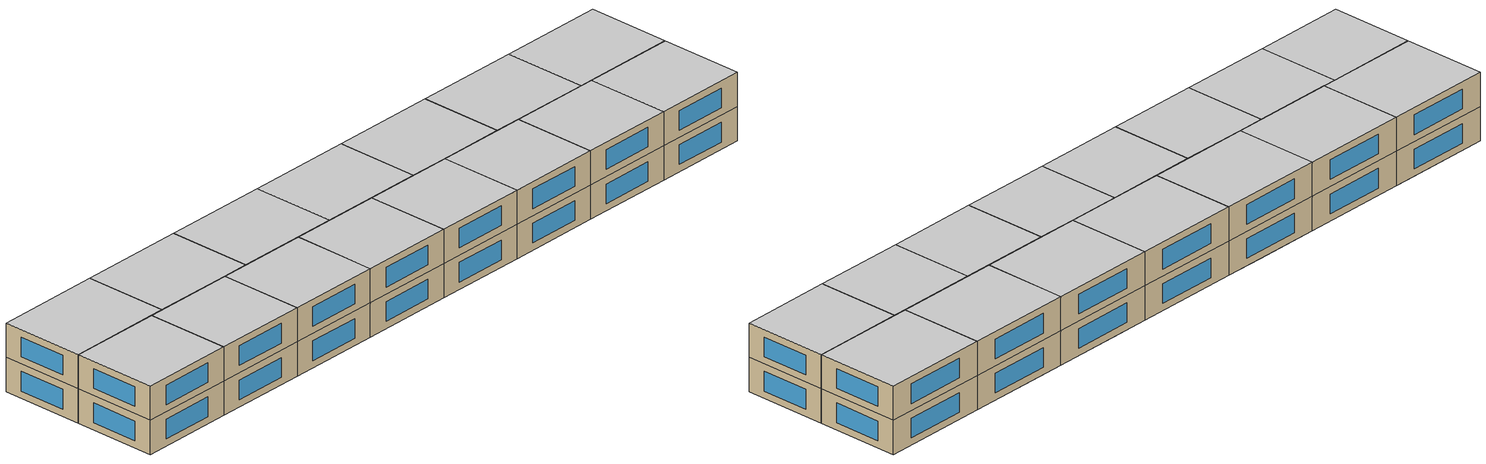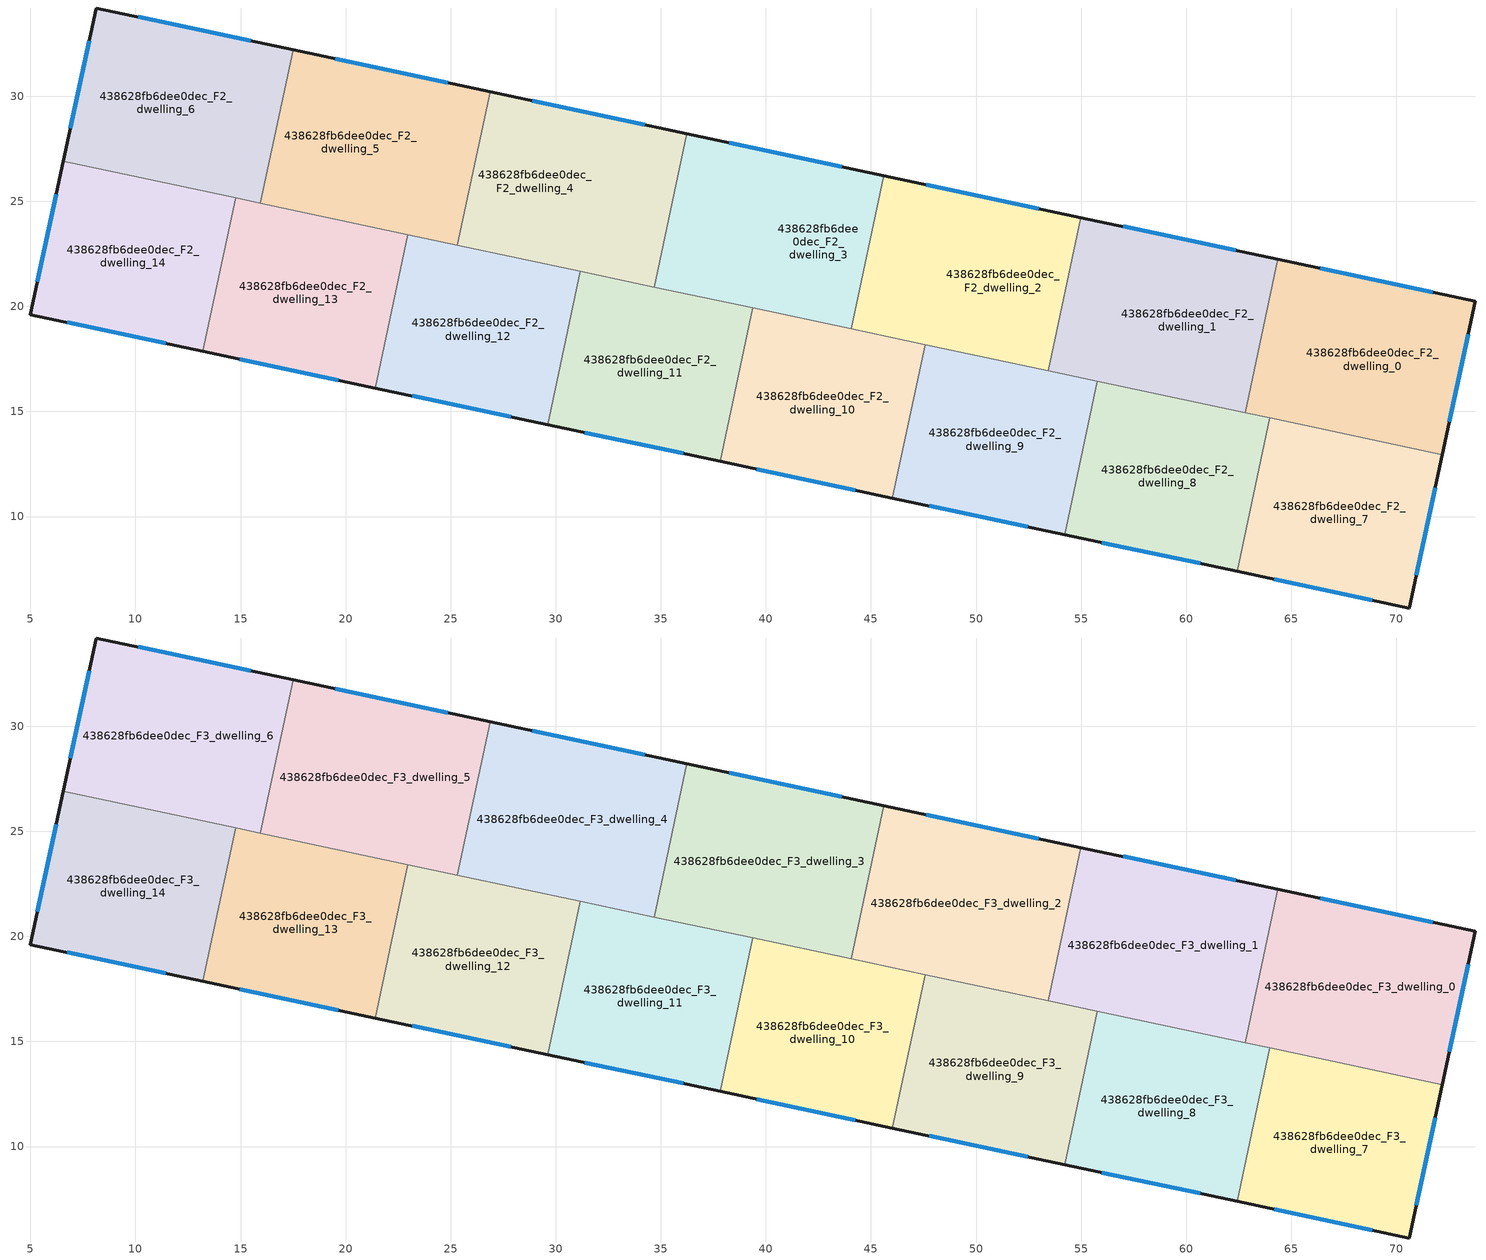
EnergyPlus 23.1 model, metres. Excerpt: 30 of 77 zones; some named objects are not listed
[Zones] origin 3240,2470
438628fb6dee0dec_F2_dwelling_0
 floor outside (EU_floor_Construction): 72.18,12.94 62.81,14.94 63.98,14.69 z6
 floor to 438628fb6dee0dec_F1_dwelling_1 (EU_floor_Construction): 73.75,20.24 72.18,12.95 63.98,14.69 65.53,21.99 z6
 floor to 438628fb6dee0dec_F1_dwelling_3 (EU_floor_Construction): 65.53,21.99 63.98,14.69 62.81,14.94 64.37,22.23 z6
 wall outside (EU_wall_Construction): 72.18,12.94 73.75,20.24 64.37,22.23 z6:9
 wall to 438628fb6dee0dec_F2_dwelling_1 (EU_wall_Construction): 64.37,22.23 62.81,14.94 z6:9
 wall to 438628fb6dee0dec_F2_dwelling_7 (EU_wall_Construction): 63.97,14.69 72.18,12.94 z6:9
 wall to 438628fb6dee0dec_F2_dwelling_8 (EU_wall_Construction): 62.81,14.94 63.97,14.69 z6:9
 window (EU_Window_Construction): 71.74,20.67 66.38,21.81 / 72.52,14.51 73.41,18.68 z6.64:8.36
438628fb6dee0dec_F2_dwelling_1
 floor to 438628fb6dee0dec_F1_dwelling_3 (EU_floor_Construction): 64.37,22.23 62.81,14.94 55.78,16.43 57.33,23.73 z6
 floor adiabatic (EU_floor_Construction): 57.33,23.73 55.78,16.43 53.44,16.93 54.99,24.23 z6
 wall outside (EU_wall_Construction): 64.37,22.23 54.99,24.23 z6:9
 wall to 438628fb6dee0dec_F2_dwelling_2 (EU_wall_Construction): 54.99,24.23 53.44,16.93 z6:9
 wall to 438628fb6dee0dec_F2_dwelling_8 (EU_wall_Construction): 55.77,16.43 62.81,14.94 z6:9
 wall to 438628fb6dee0dec_F2_dwelling_9 (EU_wall_Construction): 53.44,16.93 55.77,16.43 z6:9
 window (EU_Window_Construction): 62.36,22.66 57,23.8 z6.64:8.36
438628fb6dee0dec_F2_dwelling_10
 floor to 438628fb6dee0dec_F1_dwelling_6 (EU_floor_Construction): 47.57,18.18 46.02,10.88 37.82,12.62 39.37,19.92 z6
 wall outside (EU_wall_Construction): 37.82,12.63 46.02,10.88 z6:9
 wall to 438628fb6dee0dec_F2_dwelling_11 (EU_wall_Construction): 39.37,19.92 37.82,12.63 z6:9
 wall to 438628fb6dee0dec_F2_dwelling_9 (EU_wall_Construction): 46.02,10.88 47.57,18.18 z6:9
 wall to 438628fb6dee0dec_F2_dwelling_3 (EU_wall_Construction): 44.07,18.93 39.37,19.92 z6:9
 wall to 438628fb6dee0dec_F2_dwelling_2 (EU_wall_Construction): 47.57,18.18 44.07,18.93 z6:9
 window (EU_Window_Construction): 39.57,12.25 44.26,11.25 z6.64:8.36
438628fb6dee0dec_F2_dwelling_11
 floor to 438628fb6dee0dec_F1_dwelling_8 (EU_floor_Construction): 39.37,19.92 37.82,12.63 29.62,14.37 31.17,21.67 z6
 wall outside (EU_wall_Construction): 29.61,14.37 37.82,12.63 z6:9
 wall to 438628fb6dee0dec_F2_dwelling_12 (EU_wall_Construction): 31.16,21.67 29.61,14.37 z6:9
 wall to 438628fb6dee0dec_F2_dwelling_4 (EU_wall_Construction): 34.69,20.92 31.16,21.67 z6:9
 wall to 438628fb6dee0dec_F2_dwelling_3 (EU_wall_Construction): 39.37,19.92 34.69,20.92 z6:9
 window (EU_Window_Construction): 31.37,14 36.06,13 z6.64:8.36
438628fb6dee0dec_F2_dwelling_12
 floor to 438628fb6dee0dec_F1_dwelling_10 (EU_floor_Construction): 31.16,21.67 29.61,14.37 21.41,16.12 22.97,23.41 z6
 wall outside (EU_wall_Construction): 21.41,16.12 29.61,14.37 z6:9
 wall to 438628fb6dee0dec_F2_dwelling_13 (EU_wall_Construction): 22.96,23.42 21.41,16.12 z6:9
 wall to 438628fb6dee0dec_F2_dwelling_5 (EU_wall_Construction): 25.32,22.91 22.96,23.42 z6:9
 wall to 438628fb6dee0dec_F2_dwelling_4 (EU_wall_Construction): 31.16,21.67 25.32,22.91 z6:9
 window (EU_Window_Construction): 23.17,15.74 27.86,14.74 z6.64:8.36
438628fb6dee0dec_F2_dwelling_13
 floor to 438628fb6dee0dec_F1_dwelling_12 (EU_floor_Construction): 22.96,23.41 21.41,16.12 13.21,17.86 14.77,25.16 z6
 wall outside (EU_wall_Construction): 13.21,17.86 21.41,16.12 z6:9
 wall to 438628fb6dee0dec_F2_dwelling_14 (EU_wall_Construction): 14.76,25.16 13.21,17.86 z6:9
 wall to 438628fb6dee0dec_F2_dwelling_6 (EU_wall_Construction): 15.94,24.91 14.76,25.16 z6:9
 wall to 438628fb6dee0dec_F2_dwelling_5 (EU_wall_Construction): 22.96,23.41 15.94,24.91 z6:9
 window (EU_Window_Construction): 14.96,17.49 19.65,16.49 z6.64:8.36
438628fb6dee0dec_F2_dwelling_14
 floor outside (EU_floor_Construction): 14.76,25.15 6.56,26.9 10.41,26.08 z6
 floor to 438628fb6dee0dec_F1_dwelling_14 (EU_floor_Construction): 14.76,25.15 13.21,17.86 5,19.61 6.56,26.9 z6
 wall outside (EU_wall_Construction): 6.56,26.9 5,19.61 13.21,17.86 z6:9
 wall to 438628fb6dee0dec_F2_dwelling_6 (EU_wall_Construction): 14.76,25.16 6.56,26.9 z6:9
 window (EU_Window_Construction): 6.23,25.34 5.33,21.17 / 6.76,19.23 11.45,18.23 z6.64:8.36
438628fb6dee0dec_F2_dwelling_2
 floor adiabatic (EU_floor_Construction): 54.99,24.23 53.44,16.93 47.58,18.18 49.13,25.48 z6
 floor to 438628fb6dee0dec_F1_dwelling_7 (EU_floor_Construction): 49.13,25.48 47.58,18.18 44.07,18.92 45.62,26.22 z6
 wall outside (EU_wall_Construction): 54.99,24.23 45.62,26.22 z6:9
 wall to 438628fb6dee0dec_F2_dwelling_3 (EU_wall_Construction): 45.62,26.22 44.07,18.92 z6:9
 wall to 438628fb6dee0dec_F2_dwelling_9 (EU_wall_Construction): 47.57,18.18 53.44,16.93 z6:9
 window (EU_Window_Construction): 52.98,24.66 47.63,25.8 z6.64:8.36
438628fb6dee0dec_F2_dwelling_3
 floor to 438628fb6dee0dec_F1_dwelling_7 (EU_floor_Construction): 45.62,26.22 44.07,18.92 39.37,19.92 40.93,27.22 z6
 floor to 438628fb6dee0dec_F1_dwelling_9 (EU_floor_Construction): 40.93,27.22 39.37,19.92 34.69,20.92 36.24,28.22 z6
 wall outside (EU_wall_Construction): 45.62,26.22 36.24,28.22 z6:9
 wall to 438628fb6dee0dec_F2_dwelling_4 (EU_wall_Construction): 36.24,28.22 34.69,20.92 z6:9
 window (EU_Window_Construction): 43.61,26.65 38.25,27.79 z6.64:8.36
438628fb6dee0dec_F2_dwelling_4
 floor to 438628fb6dee0dec_F1_dwelling_11 (EU_floor_Construction): 32.72,28.97 31.17,21.67 25.32,22.91 26.87,30.21 z6
 floor to 438628fb6dee0dec_F1_dwelling_9 (EU_floor_Construction): 36.24,28.22 34.69,20.92 31.17,21.67 32.72,28.97 z6
 wall outside (EU_wall_Construction): 36.24,28.22 26.87,30.21 z6:9
 wall to 438628fb6dee0dec_F2_dwelling_5 (EU_wall_Construction): 26.87,30.21 25.32,22.91 z6:9
 window (EU_Window_Construction): 34.24,28.64 28.88,29.78 z6.64:8.36
438628fb6dee0dec_F2_dwelling_5
 floor to 438628fb6dee0dec_F1_dwelling_13 (EU_floor_Construction): 24.52,30.71 22.97,23.41 15.94,24.91 17.5,32.21 z6
 floor to 438628fb6dee0dec_F1_dwelling_11 (EU_floor_Construction): 26.87,30.21 25.32,22.91 22.97,23.41 24.52,30.71 z6
 wall outside (EU_wall_Construction): 26.87,30.21 17.5,32.21 z6:9
 wall to 438628fb6dee0dec_F2_dwelling_6 (EU_wall_Construction): 17.5,32.21 15.94,24.91 z6:9
 window (EU_Window_Construction): 24.86,30.64 19.5,31.78 z6.64:8.36
438628fb6dee0dec_F2_dwelling_6
 floor to 438628fb6dee0dec_F1_dwelling_15 (EU_floor_Construction): 16.32,32.46 14.77,25.16 6.56,26.9 8.13,34.2 z6
 floor to 438628fb6dee0dec_F1_dwelling_13 (EU_floor_Construction): 17.5,32.21 15.94,24.91 14.77,25.16 16.32,32.46 z6
 wall outside (EU_wall_Construction): 17.5,32.21 8.13,34.2 6.56,26.9 z6:9
 window (EU_Window_Construction): 7.79,32.64 6.9,28.47 / 15.49,32.63 10.13,33.77 z6.64:8.36
438628fb6dee0dec_F2_dwelling_7
 floor to 438628fb6dee0dec_F1_dwelling_0 (EU_floor_Construction): 72.18,12.94 70.62,5.65 62.43,7.39 63.98,14.69 z6
 wall outside (EU_wall_Construction): 62.42,7.39 70.62,5.65 72.18,12.94 z6:9
 wall to 438628fb6dee0dec_F2_dwelling_8 (EU_wall_Construction): 63.97,14.69 62.42,7.39 z6:9
 window (EU_Window_Construction): 70.95,7.21 71.85,11.38 / 64.18,7.02 68.86,6.02 z6.64:8.36
438628fb6dee0dec_F2_dwelling_8
 floor to 438628fb6dee0dec_F1_dwelling_2 (EU_floor_Construction): 63.97,14.69 62.42,7.39 54.22,9.13 55.78,16.43 z6
 wall outside (EU_wall_Construction): 54.22,9.14 62.42,7.39 z6:9
 wall to 438628fb6dee0dec_F2_dwelling_9 (EU_wall_Construction): 55.77,16.43 54.22,9.14 z6:9
 window (EU_Window_Construction): 55.98,8.76 60.67,7.76 z6.64:8.36
438628fb6dee0dec_F2_dwelling_9
 floor to 438628fb6dee0dec_F1_dwelling_4 (EU_floor_Construction): 55.77,16.43 54.22,9.14 46.02,10.88 47.58,18.18 z6
 wall outside (EU_wall_Construction): 46.02,10.88 54.22,9.14 z6:9
 window (EU_Window_Construction): 47.77,10.51 52.46,9.51 z6.64:8.36
438628fb6dee0dec_F3_dwelling_0
 floor to 438628fb6dee0dec_F2_dwelling_0 (EU_floor_Construction): 73.75,20.24 72.18,12.94 62.81,14.94 64.37,22.23 z9
 wall outside (EU_wall_Construction): 72.18,12.94 73.75,20.24 64.37,22.23 z9:12
 wall to 438628fb6dee0dec_F3_dwelling_1 (EU_wall_Construction): 64.37,22.23 62.81,14.94 z9:12
 wall to 438628fb6dee0dec_F3_dwelling_7 (EU_wall_Construction): 63.97,14.69 72.18,12.94 z9:12
 wall to 438628fb6dee0dec_F3_dwelling_8 (EU_wall_Construction): 62.81,14.94 63.97,14.69 z9:12
 window (EU_Window_Construction): 71.74,20.67 66.38,21.81 / 72.52,14.51 73.41,18.68 z9.64:11.36
 ceiling to 438628fb6dee0dec_F4_dwelling_0 (EU_floor_Construction): 72.18,12.94 73.75,20.24 64.37,22.23 62.81,14.94 z12
438628fb6dee0dec_F3_dwelling_1
 floor to 438628fb6dee0dec_F2_dwelling_1 (EU_floor_Construction): 64.37,22.23 62.81,14.94 53.44,16.93 54.99,24.23 z9
 wall outside (EU_wall_Construction): 64.37,22.23 54.99,24.23 z9:12
 wall to 438628fb6dee0dec_F3_dwelling_2 (EU_wall_Construction): 54.99,24.23 53.44,16.93 z9:12
 wall to 438628fb6dee0dec_F3_dwelling_8 (EU_wall_Construction): 55.77,16.43 62.81,14.94 z9:12
 wall to 438628fb6dee0dec_F3_dwelling_9 (EU_wall_Construction): 53.44,16.93 55.77,16.43 z9:12
 window (EU_Window_Construction): 62.36,22.66 57,23.8 z9.64:11.36
 ceiling to 438628fb6dee0dec_F4_dwelling_1 (EU_floor_Construction): 62.81,14.94 64.37,22.23 54.99,24.23 53.44,16.93 z12
438628fb6dee0dec_F3_dwelling_10
 floor to 438628fb6dee0dec_F2_dwelling_10 (EU_floor_Construction): 47.57,18.18 46.02,10.88 37.82,12.63 39.37,19.92 z9
 wall outside (EU_wall_Construction): 37.82,12.63 46.02,10.88 z9:12
 wall to 438628fb6dee0dec_F3_dwelling_11 (EU_wall_Construction): 39.37,19.92 37.82,12.63 z9:12
 wall to 438628fb6dee0dec_F3_dwelling_9 (EU_wall_Construction): 46.02,10.88 47.57,18.18 z9:12
 wall to 438628fb6dee0dec_F3_dwelling_3 (EU_wall_Construction): 44.07,18.93 39.37,19.92 z9:12
 wall to 438628fb6dee0dec_F3_dwelling_2 (EU_wall_Construction): 47.57,18.18 44.07,18.93 z9:12
 window (EU_Window_Construction): 39.57,12.25 44.26,11.25 z9.64:11.36
 ceiling to 438628fb6dee0dec_F4_dwelling_10 (EU_floor_Construction): 46.02,10.88 47.57,18.18 39.37,19.92 37.82,12.63 z12
438628fb6dee0dec_F3_dwelling_11
 floor to 438628fb6dee0dec_F2_dwelling_11 (EU_floor_Construction): 39.37,19.92 37.82,12.63 29.61,14.37 31.16,21.67 z9
 wall outside (EU_wall_Construction): 29.61,14.37 37.82,12.63 z9:12
 wall to 438628fb6dee0dec_F3_dwelling_12 (EU_wall_Construction): 31.16,21.67 29.61,14.37 z9:12
 wall to 438628fb6dee0dec_F3_dwelling_4 (EU_wall_Construction): 34.69,20.92 31.16,21.67 z9:12
 wall to 438628fb6dee0dec_F3_dwelling_3 (EU_wall_Construction): 39.37,19.92 34.69,20.92 z9:12
 window (EU_Window_Construction): 31.37,14 36.06,13 z9.64:11.36
 ceiling to 438628fb6dee0dec_F4_dwelling_11 (EU_floor_Construction): 37.82,12.63 39.37,19.92 31.16,21.67 29.61,14.37 z12
438628fb6dee0dec_F3_dwelling_12
 floor to 438628fb6dee0dec_F2_dwelling_12 (EU_floor_Construction): 31.16,21.67 29.61,14.37 21.41,16.12 22.96,23.42 z9
 wall outside (EU_wall_Construction): 21.41,16.12 29.61,14.37 z9:12
 wall to 438628fb6dee0dec_F3_dwelling_13 (EU_wall_Construction): 22.96,23.42 21.41,16.12 z9:12
 wall to 438628fb6dee0dec_F3_dwelling_5 (EU_wall_Construction): 25.32,22.91 22.96,23.42 z9:12
 wall to 438628fb6dee0dec_F3_dwelling_4 (EU_wall_Construction): 31.16,21.67 25.32,22.91 z9:12
 window (EU_Window_Construction): 23.17,15.74 27.86,14.74 z9.64:11.36
 ceiling to 438628fb6dee0dec_F4_dwelling_12 (EU_floor_Construction): 29.61,14.37 31.16,21.67 22.96,23.42 21.41,16.12 z12
438628fb6dee0dec_F3_dwelling_13
 floor to 438628fb6dee0dec_F2_dwelling_13 (EU_floor_Construction): 22.96,23.42 21.41,16.12 13.21,17.86 14.76,25.16 z9
 wall outside (EU_wall_Construction): 13.21,17.86 21.41,16.12 z9:12
 wall to 438628fb6dee0dec_F3_dwelling_14 (EU_wall_Construction): 14.76,25.16 13.21,17.86 z9:12
 wall to 438628fb6dee0dec_F3_dwelling_6 (EU_wall_Construction): 15.94,24.91 14.76,25.16 z9:12
 wall to 438628fb6dee0dec_F3_dwelling_5 (EU_wall_Construction): 22.96,23.41 15.94,24.91 z9:12
 window (EU_Window_Construction): 14.96,17.49 19.65,16.49 z9.64:11.36
 ceiling to 438628fb6dee0dec_F4_dwelling_13 (EU_floor_Construction): 21.41,16.12 22.96,23.42 14.76,25.16 13.21,17.86 z12
438628fb6dee0dec_F3_dwelling_14
 floor to 438628fb6dee0dec_F2_dwelling_14 (EU_floor_Construction): 14.76,25.16 13.21,17.86 5,19.61 6.56,26.9 z9
 wall outside (EU_wall_Construction): 6.56,26.9 5,19.61 13.21,17.86 z9:12
 wall to 438628fb6dee0dec_F3_dwelling_6 (EU_wall_Construction): 14.76,25.16 6.56,26.9 z9:12
 window (EU_Window_Construction): 6.23,25.34 5.33,21.17 / 6.76,19.23 11.45,18.23 z9.64:11.36
 ceiling to 438628fb6dee0dec_F4_dwelling_14 (EU_floor_Construction): 13.21,17.86 14.76,25.16 6.56,26.9 5,19.61 z12
438628fb6dee0dec_F3_dwelling_2
 floor to 438628fb6dee0dec_F2_dwelling_2 (EU_floor_Construction): 54.99,24.23 53.44,16.93 44.07,18.92 45.62,26.22 z9
 wall outside (EU_wall_Construction): 54.99,24.23 45.62,26.22 z9:12
 wall to 438628fb6dee0dec_F3_dwelling_3 (EU_wall_Construction): 45.62,26.22 44.07,18.92 z9:12
 wall to 438628fb6dee0dec_F3_dwelling_9 (EU_wall_Construction): 47.57,18.18 53.44,16.93 z9:12
 window (EU_Window_Construction): 52.98,24.66 47.63,25.8 z9.64:11.36
 ceiling to 438628fb6dee0dec_F4_dwelling_2 (EU_floor_Construction): 53.44,16.93 54.99,24.23 45.62,26.22 44.07,18.92 z12
438628fb6dee0dec_F3_dwelling_3
 floor to 438628fb6dee0dec_F2_dwelling_3 (EU_floor_Construction): 45.62,26.22 44.07,18.92 34.69,20.92 36.24,28.22 z9
 wall outside (EU_wall_Construction): 45.62,26.22 36.24,28.22 z9:12
 wall to 438628fb6dee0dec_F3_dwelling_4 (EU_wall_Construction): 36.24,28.22 34.69,20.92 z9:12
 window (EU_Window_Construction): 43.61,26.65 38.25,27.79 z9.64:11.36
 ceiling to 438628fb6dee0dec_F4_dwelling_3 (EU_floor_Construction): 44.07,18.92 45.62,26.22 36.24,28.22 34.69,20.92 z12
438628fb6dee0dec_F3_dwelling_4
 floor to 438628fb6dee0dec_F2_dwelling_4 (EU_floor_Construction): 36.24,28.22 34.69,20.92 25.32,22.91 26.87,30.21 z9
 wall outside (EU_wall_Construction): 36.24,28.22 26.87,30.21 z9:12
 wall to 438628fb6dee0dec_F3_dwelling_5 (EU_wall_Construction): 26.87,30.21 25.32,22.91 z9:12
 window (EU_Window_Construction): 34.24,28.64 28.88,29.78 z9.64:11.36
 ceiling to 438628fb6dee0dec_F4_dwelling_4 (EU_floor_Construction): 34.69,20.92 36.24,28.22 26.87,30.21 25.32,22.91 z12
438628fb6dee0dec_F3_dwelling_5
 floor to 438628fb6dee0dec_F2_dwelling_5 (EU_floor_Construction): 26.87,30.21 25.32,22.91 15.94,24.91 17.5,32.21 z9
 wall outside (EU_wall_Construction): 26.87,30.21 17.5,32.21 z9:12
 wall to 438628fb6dee0dec_F3_dwelling_6 (EU_wall_Construction): 17.5,32.21 15.94,24.91 z9:12
 window (EU_Window_Construction): 24.86,30.64 19.5,31.78 z9.64:11.36
 ceiling to 438628fb6dee0dec_F4_dwelling_5 (EU_floor_Construction): 25.32,22.91 26.87,30.21 17.5,32.21 15.94,24.91 z12
438628fb6dee0dec_F3_dwelling_6
 floor to 438628fb6dee0dec_F2_dwelling_6 (EU_floor_Construction): 17.5,32.21 15.94,24.91 6.56,26.9 8.13,34.2 z9
 wall outside (EU_wall_Construction): 17.5,32.21 8.13,34.2 6.56,26.9 z9:12
 window (EU_Window_Construction): 7.79,32.64 6.9,28.47 / 15.49,32.63 10.13,33.77 z9.64:11.36
 ceiling to 438628fb6dee0dec_F4_dwelling_6 (EU_floor_Construction): 15.94,24.91 17.5,32.21 8.13,34.2 6.56,26.9 z12
438628fb6dee0dec_F3_dwelling_7
 floor to 438628fb6dee0dec_F2_dwelling_7 (EU_floor_Construction): 72.18,12.94 70.62,5.65 62.42,7.39 63.97,14.69 z9
 wall outside (EU_wall_Construction): 62.42,7.39 70.62,5.65 72.18,12.94 z9:12
 wall to 438628fb6dee0dec_F3_dwelling_8 (EU_wall_Construction): 63.97,14.69 62.42,7.39 z9:12
 window (EU_Window_Construction): 70.95,7.21 71.85,11.38 / 64.18,7.02 68.86,6.02 z9.64:11.36
 ceiling to 438628fb6dee0dec_F4_dwelling_7 (EU_floor_Construction): 70.62,5.65 72.18,12.94 63.97,14.69 62.42,7.39 z12
438628fb6dee0dec_F3_dwelling_8
 floor to 438628fb6dee0dec_F2_dwelling_8 (EU_floor_Construction): 63.97,14.69 62.42,7.39 54.22,9.14 55.77,16.43 z9
 wall outside (EU_wall_Construction): 54.22,9.14 62.42,7.39 z9:12
 wall to 438628fb6dee0dec_F3_dwelling_9 (EU_wall_Construction): 55.77,16.43 54.22,9.14 z9:12
 window (EU_Window_Construction): 55.98,8.76 60.67,7.76 z9.64:11.36
 ceiling to 438628fb6dee0dec_F4_dwelling_8 (EU_floor_Construction): 62.42,7.39 63.97,14.69 55.77,16.43 54.22,9.14 z12
438628fb6dee0dec_F3_dwelling_9
 floor to 438628fb6dee0dec_F2_dwelling_9 (EU_floor_Construction): 55.77,16.43 54.22,9.14 46.02,10.88 47.57,18.18 z9
 wall outside (EU_wall_Construction): 46.02,10.88 54.22,9.14 z9:12
 window (EU_Window_Construction): 47.77,10.51 52.46,9.51 z9.64:11.36
 ceiling to 438628fb6dee0dec_F4_dwelling_9 (EU_floor_Construction): 54.22,9.14 55.77,16.43 47.57,18.18 46.02,10.88 z12
[Building]
EU S2 Campaign: North Axis=0; Terrain=City; Solar Distribution=FullExterior
[Site:Location]
Yerevan-Zvartnots.Intl.AP: Latitude=40.15; Longitude=44.383; Time Zone=4; Elevation=854
[SizingPeriod:WeatherFileDays]
AnnualSizingPeriod: Begin Month=1; Begin Day of Month=1; End Month=12; End Day of Month=31; Day of Week for Start Day=Monday; Use Weather File Daylight Saving Period=No; Use Weather File Rain and Snow Indicators=No
[MATERIAL]
EU_InternalMass_Material: Roughness=MediumRough; Thickness=0.1; Conductivity=1; Density=1800; Specific Heat=900; Thermal Absorptance=0.9; Solar Absorptance=0.7; Visible Absorptance=0.7
[MATERIAL:NOMASS] Roughness=MediumRough; Thermal Absorptance=0.9; Solar Absorptance=0.7; Visible Absorptance=0.7
Name | Thermal Resistance
EU_wall_NoMass | 1.05043
EU_floor_NoMass | 0.478065
[WINDOWMATERIAL:SIMPLEGLAZINGSYSTEM]
EU_Window_SimpleGlazing: UFactor=2.5566; Solar Heat Gain Coefficient=0.75; Visible Transmittance=0.75
[CONSTRUCTION]
EU_wall_Construction: EU_wall_NoMass
EU_floor_Construction: EU_floor_NoMass
EU_Window_Construction: EU_Window_SimpleGlazing
EU_InternalMass_Construction: EU_InternalMass_Material
[ZONE] Type=1; Multiplier=1; Ceiling Height=autocalculate; Floor Area=autocalculate; Part of Total Floor Area=Yes
Name | Volume
438628fb6dee0dec_F2_dwelling_0; 438628fb6dee0dec_F3_dwelling_0 | 214.522
438628fb6dee0dec_F2_dwelling_1; 438628fb6dee0dec_F3_dwelling_1 | 214.507
438628fb6dee0dec_F2_dwelling_10; 438628fb6dee0dec_F3_dwelling_10 | 187.737
438628fb6dee0dec_F2_dwelling_11; 438628fb6dee0dec_F3_dwelling_11; 438628fb6dee0dec_F2_dwelling_8; 438628fb6dee0dec_F3_dwelling_8; 438628fb6dee0dec_F2_dwelling_9; 438628fb6dee0dec_F3_dwelling_9 | 187.738
438628fb6dee0dec_F2_dwelling_12; 438628fb6dee0dec_F3_dwelling_12; 438628fb6dee0dec_F2_dwelling_13; 438628fb6dee0dec_F3_dwelling_13 | 187.729
438628fb6dee0dec_F2_dwelling_14; 438628fb6dee0dec_F3_dwelling_14 | 187.73
438628fb6dee0dec_F2_dwelling_2; 438628fb6dee0dec_F3_dwelling_2 | 214.532
438628fb6dee0dec_F2_dwelling_3; 438628fb6dee0dec_F3_dwelling_3 | 214.511
438628fb6dee0dec_F2_dwelling_4; 438628fb6dee0dec_F3_dwelling_4 | 214.537
438628fb6dee0dec_F2_dwelling_5; 438628fb6dee0dec_F3_dwelling_5 | 214.525
438628fb6dee0dec_F2_dwelling_6; 438628fb6dee0dec_F3_dwelling_6 | 214.526
438628fb6dee0dec_F2_dwelling_7; 438628fb6dee0dec_F3_dwelling_7 | 187.734
[INTERNALMASS] Construction=EU_InternalMass_Construction
Name | Zone or ZoneList | Surface Area
438628fb6dee0dec_F2_dwelling_0_EU_InternalMass | 438628fb6dee0dec_F2_dwelling_0 | 71.5075
438628fb6dee0dec_F2_dwelling_1_EU_InternalMass | 438628fb6dee0dec_F2_dwelling_1 | 71.5022
438628fb6dee0dec_F2_dwelling_2_EU_InternalMass | 438628fb6dee0dec_F2_dwelling_2 | 71.5108
438628fb6dee0dec_F2_dwelling_3_EU_InternalMass | 438628fb6dee0dec_F2_dwelling_3 | 71.5035
438628fb6dee0dec_F2_dwelling_4_EU_InternalMass | 438628fb6dee0dec_F2_dwelling_4 | 71.5123
438628fb6dee0dec_F2_dwelling_5_EU_InternalMass | 438628fb6dee0dec_F2_dwelling_5 | 71.5081
438628fb6dee0dec_F2_dwelling_6_EU_InternalMass | 438628fb6dee0dec_F2_dwelling_6 | 71.5087
438628fb6dee0dec_F2_dwelling_7_EU_InternalMass | 438628fb6dee0dec_F2_dwelling_7 | 62.5781
438628fb6dee0dec_F2_dwelling_8_EU_InternalMass | 438628fb6dee0dec_F2_dwelling_8 | 62.5792
438628fb6dee0dec_F2_dwelling_9_EU_InternalMass | 438628fb6dee0dec_F2_dwelling_9 | 62.5792
438628fb6dee0dec_F2_dwelling_10_EU_InternalMass | 438628fb6dee0dec_F2_dwelling_10 | 62.5792
438628fb6dee0dec_F2_dwelling_11_EU_InternalMass | 438628fb6dee0dec_F2_dwelling_11 | 62.5792
438628fb6dee0dec_F2_dwelling_12_EU_InternalMass | 438628fb6dee0dec_F2_dwelling_12 | 62.5764
438628fb6dee0dec_F2_dwelling_13_EU_InternalMass | 438628fb6dee0dec_F2_dwelling_13 | 62.5764
438628fb6dee0dec_F2_dwelling_14_EU_InternalMass | 438628fb6dee0dec_F2_dwelling_14 | 62.5765
438628fb6dee0dec_F3_dwelling_0_EU_InternalMass | 438628fb6dee0dec_F3_dwelling_0 | 71.5075
438628fb6dee0dec_F3_dwelling_1_EU_InternalMass | 438628fb6dee0dec_F3_dwelling_1 | 71.5022
438628fb6dee0dec_F3_dwelling_2_EU_InternalMass | 438628fb6dee0dec_F3_dwelling_2 | 71.5108
438628fb6dee0dec_F3_dwelling_3_EU_InternalMass | 438628fb6dee0dec_F3_dwelling_3 | 71.5035
438628fb6dee0dec_F3_dwelling_4_EU_InternalMass | 438628fb6dee0dec_F3_dwelling_4 | 71.5123
438628fb6dee0dec_F3_dwelling_5_EU_InternalMass | 438628fb6dee0dec_F3_dwelling_5 | 71.5081
438628fb6dee0dec_F3_dwelling_6_EU_InternalMass | 438628fb6dee0dec_F3_dwelling_6 | 71.5087
438628fb6dee0dec_F3_dwelling_7_EU_InternalMass | 438628fb6dee0dec_F3_dwelling_7 | 62.5781
438628fb6dee0dec_F3_dwelling_8_EU_InternalMass | 438628fb6dee0dec_F3_dwelling_8 | 62.5792
438628fb6dee0dec_F3_dwelling_9_EU_InternalMass | 438628fb6dee0dec_F3_dwelling_9 | 62.5792
438628fb6dee0dec_F3_dwelling_10_EU_InternalMass | 438628fb6dee0dec_F3_dwelling_10 | 62.5792
438628fb6dee0dec_F3_dwelling_11_EU_InternalMass | 438628fb6dee0dec_F3_dwelling_11 | 62.5792
438628fb6dee0dec_F3_dwelling_12_EU_InternalMass | 438628fb6dee0dec_F3_dwelling_12 | 62.5764
438628fb6dee0dec_F3_dwelling_13_EU_InternalMass | 438628fb6dee0dec_F3_dwelling_13 | 62.5764
438628fb6dee0dec_F3_dwelling_14_EU_InternalMass | 438628fb6dee0dec_F3_dwelling_14 | 62.5765
[OTHEREQUIPMENT] Fuel Type=Electricity; Design Level Calculation Method=Watts/Area; Power per Zone Floor Area=1; Fraction Latent=0; Fraction Radiant=0; Fraction Lost=0; Carbon Dioxide Generation Rate=0; EndUse Subcategory=EU_Step8_InternalGains
Name | Zone or ZoneList or Space or SpaceList | Schedule
EU_Step8_InternalGain_438628fb6dee0dec_F2_dwelling_0_f000 | 438628fb6dee0dec_F2_dwelling_0 | EU_Step8_GainSchedule_438628fb6dee0dec_F2_dwelling_0_f000
EU_Step8_InternalGain_438628fb6dee0dec_F2_dwelling_1_f000 | 438628fb6dee0dec_F2_dwelling_1 | EU_Step8_GainSchedule_438628fb6dee0dec_F2_dwelling_1_f000
EU_Step8_InternalGain_438628fb6dee0dec_F2_dwelling_2_f000 | 438628fb6dee0dec_F2_dwelling_2 | EU_Step8_GainSchedule_438628fb6dee0dec_F2_dwelling_2_f000
EU_Step8_InternalGain_438628fb6dee0dec_F2_dwelling_3_f000 | 438628fb6dee0dec_F2_dwelling_3 | EU_Step8_GainSchedule_438628fb6dee0dec_F2_dwelling_3_f000
EU_Step8_InternalGain_438628fb6dee0dec_F2_dwelling_4_f000 | 438628fb6dee0dec_F2_dwelling_4 | EU_Step8_GainSchedule_438628fb6dee0dec_F2_dwelling_4_f000
EU_Step8_InternalGain_438628fb6dee0dec_F2_dwelling_5_f000 | 438628fb6dee0dec_F2_dwelling_5 | EU_Step8_GainSchedule_438628fb6dee0dec_F2_dwelling_5_f000
EU_Step8_InternalGain_438628fb6dee0dec_F2_dwelling_6_f000 | 438628fb6dee0dec_F2_dwelling_6 | EU_Step8_GainSchedule_438628fb6dee0dec_F2_dwelling_6_f000
EU_Step8_InternalGain_438628fb6dee0dec_F2_dwelling_7_f000 | 438628fb6dee0dec_F2_dwelling_7 | EU_Step8_GainSchedule_438628fb6dee0dec_F2_dwelling_7_f000
EU_Step8_InternalGain_438628fb6dee0dec_F2_dwelling_8_f000 | 438628fb6dee0dec_F2_dwelling_8 | EU_Step8_GainSchedule_438628fb6dee0dec_F2_dwelling_8_f000
EU_Step8_InternalGain_438628fb6dee0dec_F2_dwelling_9_f000 | 438628fb6dee0dec_F2_dwelling_9 | EU_Step8_GainSchedule_438628fb6dee0dec_F2_dwelling_9_f000
EU_Step8_InternalGain_438628fb6dee0dec_F2_dwelling_10_f000 | 438628fb6dee0dec_F2_dwelling_10 | EU_Step8_GainSchedule_438628fb6dee0dec_F2_dwelling_10_f000
EU_Step8_InternalGain_438628fb6dee0dec_F2_dwelling_11_f000 | 438628fb6dee0dec_F2_dwelling_11 | EU_Step8_GainSchedule_438628fb6dee0dec_F2_dwelling_11_f000
EU_Step8_InternalGain_438628fb6dee0dec_F2_dwelling_12_f000 | 438628fb6dee0dec_F2_dwelling_12 | EU_Step8_GainSchedule_438628fb6dee0dec_F2_dwelling_12_f000
EU_Step8_InternalGain_438628fb6dee0dec_F2_dwelling_13_f000 | 438628fb6dee0dec_F2_dwelling_13 | EU_Step8_GainSchedule_438628fb6dee0dec_F2_dwelling_13_f000
EU_Step8_InternalGain_438628fb6dee0dec_F2_dwelling_14_f000 | 438628fb6dee0dec_F2_dwelling_14 | EU_Step8_GainSchedule_438628fb6dee0dec_F2_dwelling_14_f000
EU_Step8_InternalGain_438628fb6dee0dec_F3_dwelling_0_f000 | 438628fb6dee0dec_F3_dwelling_0 | EU_Step8_GainSchedule_438628fb6dee0dec_F3_dwelling_0_f000
EU_Step8_InternalGain_438628fb6dee0dec_F3_dwelling_1_f000 | 438628fb6dee0dec_F3_dwelling_1 | EU_Step8_GainSchedule_438628fb6dee0dec_F3_dwelling_1_f000
EU_Step8_InternalGain_438628fb6dee0dec_F3_dwelling_2_f000 | 438628fb6dee0dec_F3_dwelling_2 | EU_Step8_GainSchedule_438628fb6dee0dec_F3_dwelling_2_f000
EU_Step8_InternalGain_438628fb6dee0dec_F3_dwelling_3_f000 | 438628fb6dee0dec_F3_dwelling_3 | EU_Step8_GainSchedule_438628fb6dee0dec_F3_dwelling_3_f000
EU_Step8_InternalGain_438628fb6dee0dec_F3_dwelling_4_f000 | 438628fb6dee0dec_F3_dwelling_4 | EU_Step8_GainSchedule_438628fb6dee0dec_F3_dwelling_4_f000
EU_Step8_InternalGain_438628fb6dee0dec_F3_dwelling_5_f000 | 438628fb6dee0dec_F3_dwelling_5 | EU_Step8_GainSchedule_438628fb6dee0dec_F3_dwelling_5_f000
EU_Step8_InternalGain_438628fb6dee0dec_F3_dwelling_6_f000 | 438628fb6dee0dec_F3_dwelling_6 | EU_Step8_GainSchedule_438628fb6dee0dec_F3_dwelling_6_f000
EU_Step8_InternalGain_438628fb6dee0dec_F3_dwelling_7_f000 | 438628fb6dee0dec_F3_dwelling_7 | EU_Step8_GainSchedule_438628fb6dee0dec_F3_dwelling_7_f000
EU_Step8_InternalGain_438628fb6dee0dec_F3_dwelling_8_f000 | 438628fb6dee0dec_F3_dwelling_8 | EU_Step8_GainSchedule_438628fb6dee0dec_F3_dwelling_8_f000
EU_Step8_InternalGain_438628fb6dee0dec_F3_dwelling_9_f000 | 438628fb6dee0dec_F3_dwelling_9 | EU_Step8_GainSchedule_438628fb6dee0dec_F3_dwelling_9_f000
EU_Step8_InternalGain_438628fb6dee0dec_F3_dwelling_10_f000 | 438628fb6dee0dec_F3_dwelling_10 | EU_Step8_GainSchedule_438628fb6dee0dec_F3_dwelling_10_f000
EU_Step8_InternalGain_438628fb6dee0dec_F3_dwelling_11_f000 | 438628fb6dee0dec_F3_dwelling_11 | EU_Step8_GainSchedule_438628fb6dee0dec_F3_dwelling_11_f000
EU_Step8_InternalGain_438628fb6dee0dec_F3_dwelling_12_f000 | 438628fb6dee0dec_F3_dwelling_12 | EU_Step8_GainSchedule_438628fb6dee0dec_F3_dwelling_12_f000
EU_Step8_InternalGain_438628fb6dee0dec_F3_dwelling_13_f000 | 438628fb6dee0dec_F3_dwelling_13 | EU_Step8_GainSchedule_438628fb6dee0dec_F3_dwelling_13_f000
EU_Step8_InternalGain_438628fb6dee0dec_F3_dwelling_14_f000 | 438628fb6dee0dec_F3_dwelling_14 | EU_Step8_GainSchedule_438628fb6dee0dec_F3_dwelling_14_f000
[ZONEVENTILATION:DESIGNFLOWRATE] Schedule=EU_AlwaysOn; Design Flow Rate Calculation Method=AirChanges/Hour; Air Changes per Hour=0.557805; Ventilation Type=Natural; Fan Pressure Rise=0; Fan Total Efficiency=1; Constant Term Coefficient=1; Temperature Term Coefficient=0; Velocity Term Coefficient=0; Velocity Squared Term Coefficient=0; Minimum Indoor Temperature=-100; Maximum Indoor Temperature=100; Delta Temperature=-100; Minimum Outdoor Temperature=-100; Maximum Outdoor Temperature=100; Maximum Wind Speed=40
Name | Zone or ZoneList or Space or SpaceList
EU_ConstantAir_438628fb6dee0dec_F2_dwelling_0 | 438628fb6dee0dec_F2_dwelling_0
EU_ConstantAir_438628fb6dee0dec_F2_dwelling_1 | 438628fb6dee0dec_F2_dwelling_1
EU_ConstantAir_438628fb6dee0dec_F2_dwelling_2 | 438628fb6dee0dec_F2_dwelling_2
EU_ConstantAir_438628fb6dee0dec_F2_dwelling_3 | 438628fb6dee0dec_F2_dwelling_3
EU_ConstantAir_438628fb6dee0dec_F2_dwelling_4 | 438628fb6dee0dec_F2_dwelling_4
EU_ConstantAir_438628fb6dee0dec_F2_dwelling_5 | 438628fb6dee0dec_F2_dwelling_5
EU_ConstantAir_438628fb6dee0dec_F2_dwelling_6 | 438628fb6dee0dec_F2_dwelling_6
EU_ConstantAir_438628fb6dee0dec_F2_dwelling_7 | 438628fb6dee0dec_F2_dwelling_7
EU_ConstantAir_438628fb6dee0dec_F2_dwelling_8 | 438628fb6dee0dec_F2_dwelling_8
EU_ConstantAir_438628fb6dee0dec_F2_dwelling_9 | 438628fb6dee0dec_F2_dwelling_9
EU_ConstantAir_438628fb6dee0dec_F2_dwelling_10 | 438628fb6dee0dec_F2_dwelling_10
EU_ConstantAir_438628fb6dee0dec_F2_dwelling_11 | 438628fb6dee0dec_F2_dwelling_11
EU_ConstantAir_438628fb6dee0dec_F2_dwelling_12 | 438628fb6dee0dec_F2_dwelling_12
EU_ConstantAir_438628fb6dee0dec_F2_dwelling_13 | 438628fb6dee0dec_F2_dwelling_13
EU_ConstantAir_438628fb6dee0dec_F2_dwelling_14 | 438628fb6dee0dec_F2_dwelling_14
EU_ConstantAir_438628fb6dee0dec_F3_dwelling_0 | 438628fb6dee0dec_F3_dwelling_0
EU_ConstantAir_438628fb6dee0dec_F3_dwelling_1 | 438628fb6dee0dec_F3_dwelling_1
EU_ConstantAir_438628fb6dee0dec_F3_dwelling_2 | 438628fb6dee0dec_F3_dwelling_2
EU_ConstantAir_438628fb6dee0dec_F3_dwelling_3 | 438628fb6dee0dec_F3_dwelling_3
EU_ConstantAir_438628fb6dee0dec_F3_dwelling_4 | 438628fb6dee0dec_F3_dwelling_4
EU_ConstantAir_438628fb6dee0dec_F3_dwelling_5 | 438628fb6dee0dec_F3_dwelling_5
EU_ConstantAir_438628fb6dee0dec_F3_dwelling_6 | 438628fb6dee0dec_F3_dwelling_6
EU_ConstantAir_438628fb6dee0dec_F3_dwelling_7 | 438628fb6dee0dec_F3_dwelling_7
EU_ConstantAir_438628fb6dee0dec_F3_dwelling_8 | 438628fb6dee0dec_F3_dwelling_8
EU_ConstantAir_438628fb6dee0dec_F3_dwelling_9 | 438628fb6dee0dec_F3_dwelling_9
EU_ConstantAir_438628fb6dee0dec_F3_dwelling_10 | 438628fb6dee0dec_F3_dwelling_10
EU_ConstantAir_438628fb6dee0dec_F3_dwelling_11 | 438628fb6dee0dec_F3_dwelling_11
EU_ConstantAir_438628fb6dee0dec_F3_dwelling_12 | 438628fb6dee0dec_F3_dwelling_12
EU_ConstantAir_438628fb6dee0dec_F3_dwelling_13 | 438628fb6dee0dec_F3_dwelling_13
EU_ConstantAir_438628fb6dee0dec_F3_dwelling_14 | 438628fb6dee0dec_F3_dwelling_14
[HVACTEMPLATE:THERMOSTAT] Constant Heating Setpoint=20; Constant Cooling Setpoint=50
EU_HeatOnly_438628fb6dee0dec_F3_dwelling_9; EU_HeatOnly_438628fb6dee0dec_F3_dwelling_10; EU_HeatOnly_438628fb6dee0dec_F3_dwelling_11; EU_HeatOnly_438628fb6dee0dec_F3_dwelling_12; EU_HeatOnly_438628fb6dee0dec_F3_dwelling_13; EU_HeatOnly_438628fb6dee0dec_F3_dwelling_14; EU_HeatOnly_438628fb6dee0dec_F4_dwelling_0; EU_HeatOnly_438628fb6dee0dec_F4_dwelling_1; EU_HeatOnly_438628fb6dee0dec_F4_dwelling_2; EU_HeatOnly_438628fb6dee0dec_F4_dwelling_3; EU_HeatOnly_438628fb6dee0dec_F4_dwelling_4; EU_HeatOnly_438628fb6dee0dec_F4_dwelling_5; EU_HeatOnly_438628fb6dee0dec_F4_dwelling_6; EU_HeatOnly_438628fb6dee0dec_F4_dwelling_7; EU_HeatOnly_438628fb6dee0dec_F4_dwelling_8; EU_HeatOnly_438628fb6dee0dec_F4_dwelling_9; EU_HeatOnly_438628fb6dee0dec_F4_dwelling_10; EU_HeatOnly_438628fb6dee0dec_F4_dwelling_11; EU_HeatOnly_438628fb6dee0dec_F4_dwelling_12; EU_HeatOnly_438628fb6dee0dec_F4_dwelling_13; EU_HeatOnly_438628fb6dee0dec_F4_dwelling_14
[HVACTEMPLATE:ZONE:IDEALLOADSAIRSYSTEM] System Availability Schedule=EU_AlwaysOn; Maximum Heating Supply Air Temperature=50; Minimum Cooling Supply Air Temperature=13; Maximum Heating Supply Air Humidity Ratio=0.0156; Minimum Cooling Supply Air Humidity Ratio=0.0077; Heating Limit=NoLimit; Cooling Limit=NoLimit; Heating Availability Schedule=EU_AlwaysOn; Cooling Availability Schedule=EU_CoolingOff; Dehumidification Control Type=ConstantSensibleHeatRatio; Cooling Sensible Heat Ratio=0.7; Dehumidification Setpoint=60; Humidification Control Type=None; Humidification Setpoint=30; Outdoor Air Method=None; Outdoor Air Flow Rate per Person=0.00944; Outdoor Air Flow Rate per Zone Floor Area=0; Outdoor Air Flow Rate per Zone=0; Demand Controlled Ventilation Type=None; Outdoor Air Economizer Type=NoEconomizer; Heat Recovery Type=None; Sensible Heat Recovery Effectiveness=0.7; Latent Heat Recovery Effectiveness=0.65
Name | Template Thermostat
438628fb6dee0dec_F2_dwelling_0 | EU_HeatOnly_438628fb6dee0dec_F2_dwelling_0
438628fb6dee0dec_F2_dwelling_1 | EU_HeatOnly_438628fb6dee0dec_F2_dwelling_1
438628fb6dee0dec_F2_dwelling_2 | EU_HeatOnly_438628fb6dee0dec_F2_dwelling_2
438628fb6dee0dec_F2_dwelling_3 | EU_HeatOnly_438628fb6dee0dec_F2_dwelling_3
438628fb6dee0dec_F2_dwelling_4 | EU_HeatOnly_438628fb6dee0dec_F2_dwelling_4
438628fb6dee0dec_F2_dwelling_5 | EU_HeatOnly_438628fb6dee0dec_F2_dwelling_5
438628fb6dee0dec_F2_dwelling_6 | EU_HeatOnly_438628fb6dee0dec_F2_dwelling_6
438628fb6dee0dec_F2_dwelling_7 | EU_HeatOnly_438628fb6dee0dec_F2_dwelling_7
438628fb6dee0dec_F2_dwelling_8 | EU_HeatOnly_438628fb6dee0dec_F2_dwelling_8
438628fb6dee0dec_F2_dwelling_9 | EU_HeatOnly_438628fb6dee0dec_F2_dwelling_9
438628fb6dee0dec_F2_dwelling_10 | EU_HeatOnly_438628fb6dee0dec_F2_dwelling_10
438628fb6dee0dec_F2_dwelling_11 | EU_HeatOnly_438628fb6dee0dec_F2_dwelling_11
438628fb6dee0dec_F2_dwelling_12 | EU_HeatOnly_438628fb6dee0dec_F2_dwelling_12
438628fb6dee0dec_F2_dwelling_13 | EU_HeatOnly_438628fb6dee0dec_F2_dwelling_13
438628fb6dee0dec_F2_dwelling_14 | EU_HeatOnly_438628fb6dee0dec_F2_dwelling_14
438628fb6dee0dec_F3_dwelling_0 | EU_HeatOnly_438628fb6dee0dec_F3_dwelling_0
438628fb6dee0dec_F3_dwelling_1 | EU_HeatOnly_438628fb6dee0dec_F3_dwelling_1
438628fb6dee0dec_F3_dwelling_2 | EU_HeatOnly_438628fb6dee0dec_F3_dwelling_2
438628fb6dee0dec_F3_dwelling_3 | EU_HeatOnly_438628fb6dee0dec_F3_dwelling_3
438628fb6dee0dec_F3_dwelling_4 | EU_HeatOnly_438628fb6dee0dec_F3_dwelling_4
438628fb6dee0dec_F3_dwelling_5 | EU_HeatOnly_438628fb6dee0dec_F3_dwelling_5
438628fb6dee0dec_F3_dwelling_6 | EU_HeatOnly_438628fb6dee0dec_F3_dwelling_6
438628fb6dee0dec_F3_dwelling_7 | EU_HeatOnly_438628fb6dee0dec_F3_dwelling_7
438628fb6dee0dec_F3_dwelling_8 | EU_HeatOnly_438628fb6dee0dec_F3_dwelling_8
438628fb6dee0dec_F3_dwelling_9 | EU_HeatOnly_438628fb6dee0dec_F3_dwelling_9
438628fb6dee0dec_F3_dwelling_10 | EU_HeatOnly_438628fb6dee0dec_F3_dwelling_10
438628fb6dee0dec_F3_dwelling_11 | EU_HeatOnly_438628fb6dee0dec_F3_dwelling_11
438628fb6dee0dec_F3_dwelling_12 | EU_HeatOnly_438628fb6dee0dec_F3_dwelling_12
438628fb6dee0dec_F3_dwelling_13 | EU_HeatOnly_438628fb6dee0dec_F3_dwelling_13
438628fb6dee0dec_F3_dwelling_14 | EU_HeatOnly_438628fb6dee0dec_F3_dwelling_14
[SIZING:ZONE] Zone Cooling Design Supply Air Temperature Input Method=SupplyAirTemperature; Zone Cooling Design Supply Air Temperature=13; Zone Heating Design Supply Air Temperature Input Method=SupplyAirTemperature; Zone Heating Design Supply Air Temperature=50; Zone Cooling Design Supply Air Humidity Ratio=0.008; Zone Heating Design Supply Air Humidity Ratio=0.008; Cooling Design Air Flow Method=DesignDay; Cooling Design Air Flow Rate=0; Cooling Minimum Air Flow per Zone Floor Area=0.000762; Cooling Minimum Air Flow=0; Cooling Minimum Air Flow Fraction=0.2; Heating Design Air Flow Method=DesignDay; Heating Design Air Flow Rate=0; Heating Maximum Air Flow per Zone Floor Area=0.002032; Heating Maximum Air Flow=0.141576; Heating Maximum Air Flow Fraction=0.3; Account for Dedicated Outdoor Air System=No; Dedicated Outdoor Air System Control Strategy=NeutralSupplyAir; Dedicated Outdoor Air Low Setpoint Temperature for Design=autosize; Dedicated Outdoor Air High Setpoint Temperature for Design=autosize; Zone Load Sizing Method=Sensible Load Only No Latent Load; Zone Latent Cooling Design Supply Air Humidity Ratio Input Method=HumidityRatioDifference; Zone Cooling Design Supply Air Humidity Ratio Difference=0.005; Zone Latent Heating Design Supply Air Humidity Ratio Input Method=HumidityRatioDifference; Zone Humidification Design Supply Air Humidity Ratio Difference=0.005
438628fb6dee0dec_F2_dwelling_0; 438628fb6dee0dec_F2_dwelling_1; 438628fb6dee0dec_F2_dwelling_2; 438628fb6dee0dec_F2_dwelling_3; 438628fb6dee0dec_F2_dwelling_4; 438628fb6dee0dec_F2_dwelling_5; 438628fb6dee0dec_F2_dwelling_6; 438628fb6dee0dec_F2_dwelling_7; 438628fb6dee0dec_F2_dwelling_8; 438628fb6dee0dec_F2_dwelling_9; 438628fb6dee0dec_F2_dwelling_10; 438628fb6dee0dec_F2_dwelling_11; 438628fb6dee0dec_F2_dwelling_12; 438628fb6dee0dec_F2_dwelling_13; 438628fb6dee0dec_F2_dwelling_14; 438628fb6dee0dec_F3_dwelling_0; 438628fb6dee0dec_F3_dwelling_1; 438628fb6dee0dec_F3_dwelling_2; 438628fb6dee0dec_F3_dwelling_3; 438628fb6dee0dec_F3_dwelling_4; 438628fb6dee0dec_F3_dwelling_5; 438628fb6dee0dec_F3_dwelling_6; 438628fb6dee0dec_F3_dwelling_7; 438628fb6dee0dec_F3_dwelling_8; 438628fb6dee0dec_F3_dwelling_9; 438628fb6dee0dec_F3_dwelling_10; 438628fb6dee0dec_F3_dwelling_11; 438628fb6dee0dec_F3_dwelling_12; 438628fb6dee0dec_F3_dwelling_13; 438628fb6dee0dec_F3_dwelling_14
[SCHEDULE:CONSTANT]
Name | Hourly Value
EU_AlwaysOn | 1
EU_CoolingOff | 0
[SCHEDULE:FILE] Column Number=1; Rows to Skip at Top=0; Number of Hours of Data=8760; Column Separator=Comma; Interpolate to Timestep=No; Minutes per Item=60; Adjust Schedule for Daylight Savings=Yes
Name | File
EU_Step8_GainSchedule_438628fb6dee0dec_F2_dwelling_0_f000 | ../../schedules/438628fb6dee0dec/438628fb6dee0dec_F2_dwelling_0_f000_gain.csv
EU_Step8_GainSchedule_438628fb6dee0dec_F2_dwelling_1_f000 | ../../schedules/438628fb6dee0dec/438628fb6dee0dec_F2_dwelling_1_f000_gain.csv
EU_Step8_GainSchedule_438628fb6dee0dec_F2_dwelling_2_f000 | ../../schedules/438628fb6dee0dec/438628fb6dee0dec_F2_dwelling_2_f000_gain.csv
EU_Step8_GainSchedule_438628fb6dee0dec_F2_dwelling_3_f000 | ../../schedules/438628fb6dee0dec/438628fb6dee0dec_F2_dwelling_3_f000_gain.csv
EU_Step8_GainSchedule_438628fb6dee0dec_F2_dwelling_4_f000 | ../../schedules/438628fb6dee0dec/438628fb6dee0dec_F2_dwelling_4_f000_gain.csv
EU_Step8_GainSchedule_438628fb6dee0dec_F2_dwelling_5_f000 | ../../schedules/438628fb6dee0dec/438628fb6dee0dec_F2_dwelling_5_f000_gain.csv
EU_Step8_GainSchedule_438628fb6dee0dec_F2_dwelling_6_f000 | ../../schedules/438628fb6dee0dec/438628fb6dee0dec_F2_dwelling_6_f000_gain.csv
EU_Step8_GainSchedule_438628fb6dee0dec_F2_dwelling_7_f000 | ../../schedules/438628fb6dee0dec/438628fb6dee0dec_F2_dwelling_7_f000_gain.csv
EU_Step8_GainSchedule_438628fb6dee0dec_F2_dwelling_8_f000 | ../../schedules/438628fb6dee0dec/438628fb6dee0dec_F2_dwelling_8_f000_gain.csv
EU_Step8_GainSchedule_438628fb6dee0dec_F2_dwelling_9_f000 | ../../schedules/438628fb6dee0dec/438628fb6dee0dec_F2_dwelling_9_f000_gain.csv
EU_Step8_GainSchedule_438628fb6dee0dec_F2_dwelling_10_f000 | ../../schedules/438628fb6dee0dec/438628fb6dee0dec_F2_dwelling_10_f000_gain.csv
EU_Step8_GainSchedule_438628fb6dee0dec_F2_dwelling_11_f000 | ../../schedules/438628fb6dee0dec/438628fb6dee0dec_F2_dwelling_11_f000_gain.csv
EU_Step8_GainSchedule_438628fb6dee0dec_F2_dwelling_12_f000 | ../../schedules/438628fb6dee0dec/438628fb6dee0dec_F2_dwelling_12_f000_gain.csv
EU_Step8_GainSchedule_438628fb6dee0dec_F2_dwelling_13_f000 | ../../schedules/438628fb6dee0dec/438628fb6dee0dec_F2_dwelling_13_f000_gain.csv
EU_Step8_GainSchedule_438628fb6dee0dec_F2_dwelling_14_f000 | ../../schedules/438628fb6dee0dec/438628fb6dee0dec_F2_dwelling_14_f000_gain.csv
EU_Step8_GainSchedule_438628fb6dee0dec_F3_dwelling_0_f000 | ../../schedules/438628fb6dee0dec/438628fb6dee0dec_F3_dwelling_0_f000_gain.csv
EU_Step8_GainSchedule_438628fb6dee0dec_F3_dwelling_1_f000 | ../../schedules/438628fb6dee0dec/438628fb6dee0dec_F3_dwelling_1_f000_gain.csv
EU_Step8_GainSchedule_438628fb6dee0dec_F3_dwelling_2_f000 | ../../schedules/438628fb6dee0dec/438628fb6dee0dec_F3_dwelling_2_f000_gain.csv
EU_Step8_GainSchedule_438628fb6dee0dec_F3_dwelling_3_f000 | ../../schedules/438628fb6dee0dec/438628fb6dee0dec_F3_dwelling_3_f000_gain.csv
EU_Step8_GainSchedule_438628fb6dee0dec_F3_dwelling_4_f000 | ../../schedules/438628fb6dee0dec/438628fb6dee0dec_F3_dwelling_4_f000_gain.csv
EU_Step8_GainSchedule_438628fb6dee0dec_F3_dwelling_5_f000 | ../../schedules/438628fb6dee0dec/438628fb6dee0dec_F3_dwelling_5_f000_gain.csv
EU_Step8_GainSchedule_438628fb6dee0dec_F3_dwelling_6_f000 | ../../schedules/438628fb6dee0dec/438628fb6dee0dec_F3_dwelling_6_f000_gain.csv
EU_Step8_GainSchedule_438628fb6dee0dec_F3_dwelling_7_f000 | ../../schedules/438628fb6dee0dec/438628fb6dee0dec_F3_dwelling_7_f000_gain.csv
EU_Step8_GainSchedule_438628fb6dee0dec_F3_dwelling_8_f000 | ../../schedules/438628fb6dee0dec/438628fb6dee0dec_F3_dwelling_8_f000_gain.csv
EU_Step8_GainSchedule_438628fb6dee0dec_F3_dwelling_9_f000 | ../../schedules/438628fb6dee0dec/438628fb6dee0dec_F3_dwelling_9_f000_gain.csv
EU_Step8_GainSchedule_438628fb6dee0dec_F3_dwelling_10_f000 | ../../schedules/438628fb6dee0dec/438628fb6dee0dec_F3_dwelling_10_f000_gain.csv
EU_Step8_GainSchedule_438628fb6dee0dec_F3_dwelling_11_f000 | ../../schedules/438628fb6dee0dec/438628fb6dee0dec_F3_dwelling_11_f000_gain.csv
EU_Step8_GainSchedule_438628fb6dee0dec_F3_dwelling_12_f000 | ../../schedules/438628fb6dee0dec/438628fb6dee0dec_F3_dwelling_12_f000_gain.csv
EU_Step8_GainSchedule_438628fb6dee0dec_F3_dwelling_13_f000 | ../../schedules/438628fb6dee0dec/438628fb6dee0dec_F3_dwelling_13_f000_gain.csv
EU_Step8_GainSchedule_438628fb6dee0dec_F3_dwelling_14_f000 | ../../schedules/438628fb6dee0dec/438628fb6dee0dec_F3_dwelling_14_f000_gain.csv
